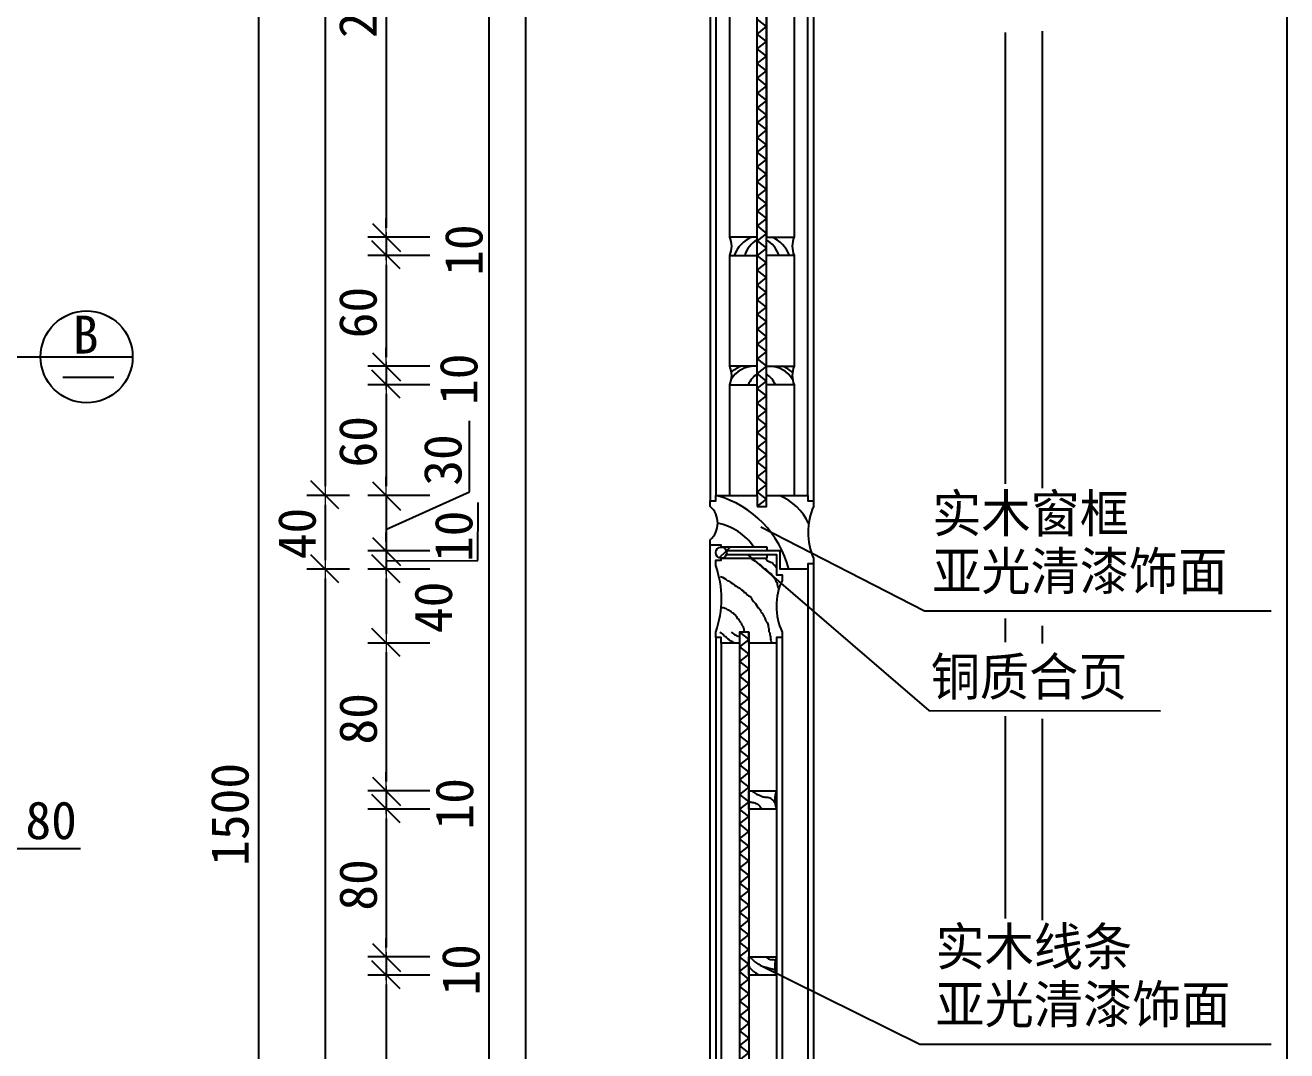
# Model space of a CAD drawing. Header units: metres. Extents: x 1401 to 5183, y 498 to 5304.
# Drawn here: x 3816 to 5183, y 2957 to 4068 of the extents above; entities that cross this region are included whole.
import ezdxf

# ---------------------------------------------------------------- set-up
doc = ezdxf.new("R2010")
doc.units = ezdxf.units.M
for name, color, linetype in [('3', 3, 'Continuous'), ('4', 4, 'Continuous'), ('7', 7, 'Continuous'), ('BH', 3, 'Continuous'), ('DIM', 3, 'Continuous'), ('TEXT', 3, 'Continuous')]:
    doc.layers.add(name, color=color, linetype=linetype)
doc.dimstyles.get("Standard").update_dxf_attribs({"dimtxt": 2.5, "dimasz": 2.5, "dimexe": 1.25, "dimexo": 0.625, "dimtad": 1, "dimcen": 2.5, "dimazin": 3, "dimtfac": 1, "dimtmove": 0, "dimatfit": 3})

# ---------------------------------------------------------------- blocks, each defined once
blk = doc.blocks.new('BH2')
at = {"layer": 'BH'}
blk.add_lwpolyline([(0, 32), (5, 28), (0, 24), (5, 20), (0, 16), (5, 12), (0, 8), (5, 4), (0, 0)], dxfattribs=at)
blk = doc.blocks.new('_DOT')
at = {"color": 0, "linetype": 'ByBlock', "lineweight": 15}
blk.add_line((2.52, 0), (-1, 0), dxfattribs=at)
blk.add_lwpolyline([(-1.46, -1.49), (1.58, 1.55)])

msp = doc.modelspace()

# ---------------------------------------------------------------- hatches: boundary and pattern name
at = {"layer": 'BH'}
h = msp.add_hatch(dxfattribs=at)
h.set_pattern_fill('ANSI32', scale=20)
h.paths.add_polyline_path([(4576.33, 3496.27, 1), (4564.33, 3496.27, 1)])
h.paths.add_polyline_path([(4570.33, 3502.27, -0.32), (4575.99, 3498.27), (4620.33, 3498.27), (4620.33, 3502.27)])
h.paths.add_polyline_path([(4620.33, 3490.27), (4620.33, 3494.27), (4575.99, 3494.27, -0.32), (4570.33, 3490.27)])

# ---------------------------------------------------------------- linework, layer by layer
for p, q in [((3856.63, 3686.45), (3911.95, 3686.45)), ((4297.43, 3562.22), (4297.43, 3639.29)), ((4206.9, 3521.46), (4297.43, 3562.22)), ((4306.57, 3487.66), (4306.81, 3550.49)), ((4207.15, 3487.53), (4306.57, 3487.66)), ((4790.8, 3433.15), (5166.65, 3433.17)), ((4795.47, 3325.06), (5046.6, 3325.05)), ((4785.81, 2963.83), (5166.45, 2963.83))]:
    msp.add_line(p, q)
at = {"layer": '3'}
for p, q in [((4564.33, 4638.27), (4564.33, 3558.27)), ((4664.33, 3558.27), (4664.33, 4638.27)), ((4619.33, 4358.27), (4619.33, 3838.27)), ((4664.33, 3478.27), (4664.33, 1818.27)), ((4570.33, 3398.27), (4570.33, 1898.27)), ((4630.33, 3398.27), (4630.33, 1898.27))]:
    msp.add_line(p, q, dxfattribs=at)
msp.add_lwpolyline([(1400.77, 5303.89), (5183.42, 5302.64), (5183.42, 498.18), (1409.53, 498.18)], close=True, dxfattribs=at)
at = {"layer": '4'}
for p, q in [((4318.33, 4838.27), (4318.33, 1598.27)), ((4358.33, 4718.27), (4358.33, 1718.27)), ((4558.33, 4644.27), (4558.33, 3552.27)), ((4670.33, 4644.27), (4670.33, 3546.27)), ((4878.33, 4060.04), (4878.33, 3570.8)), ((4918.33, 4061.44), (4918.33, 3565.99)), ((4558.33, 1792.27), (4558.33, 3504.27)), ((4670.33, 3484.27), (4670.33, 1812.27)), ((4878.33, 3425), (4878.33, 3399.36)), ((4918.33, 3416.99), (4918.33, 3397.76)), ((4878.33, 3319.25), (4878.33, 3099.73)), ((4918.33, 3316.05), (4918.33, 3097.91))]:
    msp.add_line(p, q, dxfattribs=at)
for points in [[(4609.33, 3838.27), (4579.33, 3838.27, -0.2), (4579.33, 3818.27), (4609.33, 3818.27)], [(4619.33, 3838.27), (4649.33, 3838.27, 0.2), (4649.33, 3818.27), (4619.33, 3818.27)], [(4609.33, 3698.27), (4579.33, 3698.27, -0.2), (4579.33, 3678.27), (4609.33, 3678.27)], [(4619.33, 3698.27), (4649.33, 3698.27, 0.2), (4649.33, 3678.27), (4619.33, 3678.27)], [(4600.33, 3238.27), (4630.33, 3238.27, 0.2), (4630.33, 3218.27), (4600.33, 3218.27)], [(4600.33, 3058.27), (4630.33, 3058.27, 0.2), (4630.33, 3038.27), (4600.33, 3038.27)]]:
    msp.add_lwpolyline(points, format="xyb", close=True, dxfattribs=at)
for points in [[(4570.33, 3502.27), (4570.33, 3504.27), (4558.33, 3504.27), (4558.33, 3510.27, 0.46), (4558.33, 3546.27), (4558.33, 3552.27), (4564.33, 3552.27), (4564.33, 3558.27), (4609.33, 3558.27), (4609.33, 3546.27)], [(4609.34, 3546.27), (4619.33, 3546.27), (4619.33, 3558.27), (4664.33, 3558.27), (4664.33, 3552.27), (4670.33, 3552.27), (4670.33, 3546.27, 0.21), (4670.33, 3490.27), (4670.33, 3484.27), (4664.33, 3484.27), (4664.33, 3478.27), (4634.33, 3478.27), (4634.33, 3498.27), (4575.99, 3498.27)], [(4575.99, 3494.27), (4630.33, 3494.27), (4630.33, 3472.27), (4636.33, 3472.27), (4636.33, 3466.27, 0.22), (4636.33, 3410.27), (4636.33, 3404.27), (4630.33, 3404.27), (4630.33, 3398.27), (4600.33, 3398.27), (4600.33, 3410.27), (4590.33, 3410.27), (4590.33, 3410.27), (4590.33, 3398.27), (4570.33, 3398.27), (4570.33, 3404.27), (4564.33, 3404.27), (4564.33, 3410.27, 0.18), (4564.33, 3482.27), (4564.33, 3488.27), (4570.33, 3488.27), (4570.33, 3488.27), (4570.33, 3490.27)]]:
    msp.add_lwpolyline(points, format="xyb", dxfattribs=at)
at = {"layer": '7'}
for p, q in [((4609.33, 3558.27), (4609.33, 4638.27)), ((4619.33, 3558.27), (4619.33, 4638.27)), ((4579.33, 4358.27), (4579.33, 3838.27)), ((4649.33, 4358.27), (4649.33, 3838.27)), ((4579.33, 3818.27), (4579.33, 3698.27)), ((4649.33, 3818.27), (4649.33, 3698.27)), ((4579.33, 3678.27), (4579.33, 3558.27)), ((4649.33, 3678.27), (4649.33, 3558.27)), ((4620.33, 3502.27), (4570.33, 3502.27)), ((4620.33, 3498.27), (4620.33, 3502.27)), ((4570.33, 3490.27), (4620.33, 3490.27)), ((4620.33, 3490.27), (4620.33, 3494.27)), ((4590.33, 3410.27), (4590.33, 1898.27)), ((4600.33, 3410.27), (4600.33, 1898.27)), ((4564.33, 3404.27), (4564.33, 1892.27)), ((4636.33, 3404.27), (4636.33, 1892.27))]:
    msp.add_line(p, q, dxfattribs=at)
msp.add_circle((4570.33, 3496.27), 6, dxfattribs=at)
at = {"layer": 'BH'}
for p, q in [((4602.26, 3490.27), (4603.66, 3489.22)), ((4603.66, 3489.22), (4604.92, 3488.38)), ((4604.92, 3488.38), (4606.18, 3487.54)), ((4606.18, 3487.54), (4607.43, 3487.12)), ((4618.11, 3490.27), (4619.16, 3489.22)), ((4619.16, 3489.22), (4620.42, 3487.54)), ((4620.42, 3487.54), (4621.68, 3487.12)), ((4607.43, 3487.12), (4608.69, 3485.87)), ((4608.69, 3485.87), (4609.95, 3484.61)), ((4609.95, 3484.61), (4611.2, 3483.77)), ((4611.2, 3483.77), (4612.46, 3483.36)), ((4612.46, 3483.36), (4613.72, 3482.52)), ((4613.72, 3482.52), (4614.97, 3480.84)), ((4614.97, 3480.84), (4616.65, 3479.17)), ((4616.65, 3479.17), (4617.91, 3478.75)), ((4617.91, 3478.75), (4619.16, 3477.91)), ((4619.16, 3477.91), (4620.84, 3476.24)), ((4620.84, 3476.24), (4622.52, 3474.56)), ((4621.68, 3487.12), (4622.93, 3486.29)), ((4622.52, 3474.56), (4623.77, 3473.73)), ((4622.93, 3486.29), (4624.19, 3485.87)), ((4623.77, 3473.73), (4625.03, 3472.89)), ((4624.19, 3485.87), (4625.45, 3485.45)), ((4625.45, 3485.45), (4626.29, 3484.19)), ((4626.29, 3484.19), (4627.54, 3482.94)), ((4627.54, 3482.94), (4628.8, 3482.1)), ((4628.8, 3482.1), (4629.64, 3480.84)), ((4629.64, 3480.84), (4630.48, 3479.59)), ((4569.31, 3470.38), (4570.57, 3469.96)), ((4570.57, 3469.96), (4571.83, 3469.54)), ((4571.83, 3469.54), (4573.5, 3468.7)), ((4573.5, 3468.7), (4575.18, 3467.45)), ((4575.18, 3467.45), (4576.85, 3466.19)), ((4576.85, 3466.19), (4578.11, 3465.77)), ((4578.11, 3465.77), (4579.37, 3464.94)), ((4579.37, 3464.94), (4580.62, 3464.1)), ((4580.62, 3464.1), (4582.72, 3462.84)), ((4582.72, 3462.84), (4584.81, 3461.17)), ((4584.81, 3461.17), (4586.49, 3459.91)), ((4586.49, 3459.91), (4587.74, 3459.07)), ((4625.03, 3472.89), (4625.87, 3471.63)), ((4625.87, 3471.63), (4626.7, 3470.38)), ((4626.7, 3470.38), (4627.54, 3469.12)), ((4627.54, 3469.12), (4628.38, 3467.87)), ((4628.38, 3467.87), (4629.22, 3466.61)), ((4629.22, 3466.61), (4629.64, 3465.35)), ((4629.64, 3465.35), (4630.48, 3464.1)), ((4630.48, 3464.1), (4630.89, 3462.84)), ((4630.89, 3462.84), (4630.89, 3461.59)), ((4630.89, 3461.59), (4631.31, 3460.33)), ((4631.31, 3460.33), (4631.73, 3459.07)), ((4587.74, 3459.07), (4589, 3458.66)), ((4589, 3458.66), (4590.68, 3457.82)), ((4590.68, 3457.82), (4592.35, 3456.14)), ((4592.35, 3456.14), (4594.03, 3454.89)), ((4594.03, 3454.89), (4594.87, 3453.63)), ((4594.87, 3453.63), (4596.12, 3453.21)), ((4596.12, 3453.21), (4597.38, 3451.96)), ((4597.38, 3451.96), (4598.64, 3450.7)), ((4598.64, 3450.7), (4599.89, 3449.45)), ((4599.89, 3449.45), (4601.15, 3449.03)), ((4601.15, 3449.03), (4602.41, 3448.19)), ((4602.41, 3448.19), (4603.24, 3446.51)), ((4603.24, 3446.51), (4604.5, 3444.42)), ((4631.73, 3459.07), (4632.15, 3457.82)), ((4632.15, 3457.82), (4632.15, 3457.4)), ((4570.99, 3436.89), (4572.66, 3436.89)), ((4572.66, 3436.89), (4573.92, 3436.05)), ((4573.92, 3436.05), (4575.6, 3435.63)), ((4575.6, 3435.63), (4576.85, 3434.79)), ((4576.85, 3434.79), (4578.11, 3434.37)), ((4578.11, 3434.37), (4580.62, 3432.7)), ((4580.62, 3432.7), (4581.88, 3431.44)), ((4604.5, 3444.42), (4605.34, 3443.17)), ((4605.34, 3443.17), (4606.6, 3442.33)), ((4606.6, 3442.33), (4607.43, 3441.07)), ((4607.43, 3441.07), (4608.69, 3439.4)), ((4608.69, 3439.4), (4609.53, 3437.72)), ((4609.53, 3437.72), (4610.37, 3436.47)), ((4610.37, 3436.47), (4611.62, 3435.63)), ((4611.62, 3435.63), (4612.46, 3434.37)), ((4612.46, 3434.37), (4613.3, 3432.7)), ((4613.3, 3432.7), (4613.72, 3431.44)), ((4581.88, 3431.44), (4583.14, 3431.02)), ((4583.14, 3431.02), (4584.39, 3429.77)), ((4584.39, 3429.77), (4585.65, 3428.51)), ((4585.65, 3428.51), (4586.91, 3427.26)), ((4586.91, 3427.26), (4587.33, 3426)), ((4587.33, 3426), (4588.16, 3424.75)), ((4588.16, 3424.75), (4589.42, 3423.91)), ((4589.42, 3423.91), (4590.26, 3422.65)), ((4590.26, 3422.65), (4590.68, 3421.4)), ((4590.68, 3421.4), (4591.93, 3420.14)), ((4591.93, 3420.14), (4592.35, 3418.88)), ((4592.35, 3418.88), (4592.77, 3417.63)), ((4613.72, 3431.44), (4614.97, 3430.19)), ((4614.97, 3430.19), (4615.81, 3428.93)), ((4615.81, 3428.93), (4616.65, 3427.26)), ((4616.65, 3427.26), (4617.49, 3426)), ((4617.49, 3426), (4617.91, 3424.33)), ((4617.91, 3424.33), (4618.33, 3423.07)), ((4618.33, 3423.07), (4619.16, 3421.81)), ((4619.16, 3421.81), (4620, 3420.56)), ((4620, 3420.56), (4620.84, 3418.88)), ((4620.84, 3418.88), (4621.26, 3417.63)), ((4568.89, 3410.09), (4570.15, 3409.26)), ((4570.15, 3409.26), (4571.41, 3408.42)), ((4571.41, 3408.42), (4572.66, 3407.16)), ((4572.66, 3407.16), (4573.92, 3405.91)), ((4573.92, 3405.91), (4575.18, 3405.49)), ((4575.18, 3405.49), (4576.01, 3404.23)), ((4581.04, 3410.09), (4583.56, 3408.42)), ((4583.56, 3408.42), (4584.81, 3407.58)), ((4584.81, 3407.58), (4586.07, 3406.74)), ((4586.07, 3406.74), (4587.33, 3406.32)), ((4587.33, 3406.32), (4588.58, 3405.91)), ((4588.58, 3405.91), (4589.84, 3405.49)), ((4592.77, 3417.63), (4594.03, 3416.37)), ((4594.03, 3416.37), (4594.03, 3415.12)), ((4594.03, 3415.12), (4594.87, 3413.86)), ((4594.87, 3413.86), (4594.87, 3412.6)), ((4594.87, 3412.6), (4595.29, 3411.35)), ((4595.29, 3411.35), (4595.29, 3410.93)), ((4621.26, 3417.63), (4621.26, 3416.37)), ((4621.26, 3416.37), (4621.68, 3415.12)), ((4621.68, 3415.12), (4622.1, 3413.86)), ((4622.1, 3413.86), (4622.1, 3410.51)), ((4622.1, 3410.51), (4622.93, 3409.26)), ((4622.93, 3409.26), (4622.93, 3407.58)), ((4622.93, 3407.58), (4623.35, 3406.32)), ((4623.35, 3406.32), (4623.77, 3405.07)), ((4576.01, 3404.23), (4577.27, 3403.39)), ((4577.27, 3403.39), (4578.53, 3402.56)), ((4578.53, 3402.56), (4579.37, 3401.3)), ((4579.37, 3401.3), (4581.88, 3400.46)), ((4581.88, 3400.46), (4582.72, 3399.21)), ((4582.72, 3399.21), (4583.97, 3399.21)), ((4583.97, 3399.21), (4584.39, 3398.79)), ((4623.77, 3405.07), (4623.77, 3402.56)), ((4623.77, 3402.56), (4624.19, 3401.3)), ((4624.19, 3401.3), (4624.61, 3400.05)), ((4624.61, 3400.05), (4624.61, 3399.63)), ((4604.21, 3238.24), (4604.92, 3237.16)), ((4604.92, 3237.16), (4606.35, 3236.09)), ((4606.35, 3236.09), (4607.43, 3235.37)), ((4607.43, 3235.37), (4608.5, 3234.66)), ((4608.5, 3234.66), (4609.58, 3234.3)), ((4609.58, 3234.3), (4610.65, 3233.94)), ((4610.65, 3233.94), (4611.73, 3233.58)), ((4611.73, 3233.58), (4613.16, 3232.87)), ((4613.16, 3232.87), (4614.59, 3232.15)), ((4614.59, 3232.15), (4615.67, 3231.79)), ((4615.67, 3231.79), (4616.74, 3231.79)), ((4616.74, 3231.79), (4617.82, 3231.43)), ((4617.82, 3231.43), (4621.04, 3231.43)), ((4621.04, 3231.43), (4622.12, 3231.08)), ((4622.12, 3231.08), (4623.19, 3230.72)), ((4623.19, 3230.72), (4624.27, 3230)), ((4624.27, 3230), (4625.34, 3228.93)), ((4625.34, 3228.93), (4626.42, 3228.21)), ((4626.42, 3228.21), (4627.49, 3227.14)), ((4600.26, 3227.14), (4601.34, 3226.42)), ((4601.34, 3226.42), (4602.41, 3226.06)), ((4602.41, 3226.06), (4603.49, 3226.06)), ((4603.49, 3226.06), (4604.56, 3225.71)), ((4604.56, 3225.71), (4605.64, 3225.71)), ((4605.64, 3225.71), (4606.71, 3225.35)), ((4606.71, 3225.35), (4607.79, 3224.63)), ((4607.79, 3224.63), (4608.86, 3223.92)), ((4608.86, 3223.92), (4609.94, 3223.2)), ((4609.94, 3223.2), (4611.01, 3222.48)), ((4611.01, 3222.48), (4612.09, 3221.41)), ((4612.09, 3221.41), (4612.8, 3220.34)), ((4612.8, 3220.34), (4613.52, 3219.26)), ((4613.52, 3219.26), (4613.85, 3218.27)), ((4627.49, 3227.14), (4628.21, 3226.06)), ((4602.41, 3058.27), (4602.41, 3057.44)), ((4602.41, 3057.44), (4603.13, 3056.37)), ((4603.13, 3056.37), (4604.21, 3055.29)), ((4604.21, 3055.29), (4605.64, 3053.86)), ((4605.64, 3053.86), (4606.71, 3052.79)), ((4606.71, 3052.79), (4607.79, 3052.07)), ((4607.79, 3052.07), (4608.86, 3051.35)), ((4608.86, 3051.35), (4609.94, 3050.64)), ((4609.94, 3050.64), (4611.01, 3050.28)), ((4611.01, 3050.28), (4612.44, 3049.21)), ((4619.61, 3057.44), (4620.68, 3056.72)), ((4620.68, 3056.72), (4621.76, 3056.01)), ((4621.76, 3056.01), (4622.83, 3055.65)), ((4622.83, 3055.65), (4623.91, 3055.29)), ((4623.91, 3055.29), (4627.13, 3055.29)), ((4627.13, 3055.29), (4628.21, 3054.93)), ((4628.21, 3054.93), (4628.92, 3054.58)), ((4600.62, 3047.77), (4600.98, 3046.7)), ((4600.98, 3046.7), (4602.06, 3045.63)), ((4602.06, 3045.63), (4603.13, 3044.55)), ((4603.13, 3044.55), (4604.21, 3043.48)), ((4604.21, 3043.48), (4605.28, 3042.4)), ((4605.28, 3042.4), (4606.35, 3041.69)), ((4606.35, 3041.69), (4607.43, 3040.97)), ((4607.43, 3040.97), (4608.5, 3040.61)), ((4608.5, 3040.61), (4609.58, 3039.54)), ((4609.58, 3039.54), (4610.65, 3039.18)), ((4610.65, 3039.18), (4611.01, 3038.82)), ((4612.44, 3049.21), (4613.52, 3048.49)), ((4613.52, 3048.49), (4614.59, 3048.13)), ((4614.59, 3048.13), (4615.67, 3047.77)), ((4615.67, 3047.77), (4617.1, 3047.42)), ((4617.1, 3047.42), (4618.18, 3047.06)), ((4618.18, 3047.06), (4619.25, 3047.06)), ((4619.25, 3047.06), (4620.33, 3046.7)), ((4620.33, 3046.7), (4621.4, 3046.34)), ((4621.4, 3046.34), (4622.48, 3045.98)), ((4622.48, 3045.98), (4624.27, 3045.63)), ((4624.27, 3045.63), (4625.7, 3045.27)), ((4625.7, 3045.27), (4626.78, 3044.91)), ((4626.78, 3044.91), (4627.85, 3044.55)), ((4627.85, 3044.55), (4628.21, 3044.19))]:
    msp.add_line(p, q, dxfattribs=at)
for points in [[(4609.34, 3546.27), (4619.33, 3554.27), (4609.33, 3562.27)], [(4604.33, 3498.27), (4604.34, 3498.27)]]:
    msp.add_lwpolyline(points, dxfattribs=at)
for centre, radius, start, end in [((4618.09, 3805.09), 36.26, 113.81, 158.59), ((4618.09, 3805.09), 36.26, 113.81, 158.59), ((4622.67, 3810.58), 27.91, 118.56, 163.9), ((4606, 3810.58), 27.91, 16.1, 61.44), ((4610.58, 3805.09), 36.26, 21.41, 66.19), ((4606.19, 3669.03), 29.28, 89.37, 149.49), ((4599.21, 3675.55), 23.88, 107.67, 139.07), ((4622.48, 3669.03), 29.28, 30.51, 90.63), ((4629.45, 3675.55), 23.88, 40.93, 72.33), ((4623.29, 3668.47), 25.56, 123.09, 157.97), ((4605.38, 3668.47), 25.56, 22.03, 56.91), ((4535.45, 3450.61), 111.66, 14.41, 73.93), ((4612.55, 3505.26), 56.86, 23.24, 68.36), ((4553.62, 3466.03), 63.57, 34.76, 78.29)]:
    msp.add_arc(centre, radius, start, end, dxfattribs=at)
at = {"layer": 'DIM'}
for p, q in [((4068.59, 4752.54), (4068.59, 1728.27)), ((4141.02, 4708.27), (4141.02, 3568.27)), ((4207.27, 4348.07), (4207.27, 3848.27)), ((4207.27, 3848.27), (4207.27, 3858.27)), ((4254.62, 3838.27), (4187.27, 3838.27)), ((4254.62, 3838.27), (4187.27, 3838.27)), ((4207.27, 3838.27), (4207.27, 3818.27)), ((4254.62, 3818.27), (4187.27, 3818.27)), ((4254.62, 3818.27), (4187.27, 3818.27)), ((4207.27, 3808.27), (4207.27, 3708.27)), ((4207.27, 3808.27), (4207.27, 3798.27)), ((1567.22, 3708.47), (3932.28, 3708.47)), ((4207.27, 3708.27), (4207.27, 3718.27)), ((4254.62, 3698.27), (4187.27, 3698.27)), ((4254.62, 3698.27), (4187.27, 3698.27)), ((4207.27, 3698.27), (4207.27, 3678.27)), ((4254.62, 3678.27), (4187.27, 3678.27)), ((4254.62, 3678.27), (4187.27, 3678.27)), ((4207.27, 3668.27), (4207.27, 3568.27)), ((4207.27, 3668.27), (4207.27, 3658.27)), ((4207.27, 3568.27), (4207.27, 3578.27)), ((4167.27, 3558.27), (4121.02, 3558.27)), ((4167.27, 3558.27), (4121.02, 3558.27)), ((4254.62, 3558.27), (4187.27, 3558.27)), ((4254.62, 3558.27), (4187.27, 3558.27)), ((4207.27, 3558.27), (4207.27, 3498.27)), ((4141.02, 3548.27), (4141.02, 3488.27)), ((4207.27, 3508.27), (4207.27, 3518.27)), ((4254.62, 3498.27), (4187.27, 3498.27)), ((4254.62, 3498.27), (4187.27, 3498.27)), ((4207.27, 3498.27), (4207.27, 3478.27)), ((4207.27, 3488.27), (4207.27, 3478.27)), ((4167.27, 3478.27), (4121.02, 3478.27)), ((4167.27, 3478.27), (4121.02, 3478.27)), ((4254.62, 3478.27), (4187.27, 3478.27)), ((4254.62, 3478.27), (4187.27, 3478.27)), ((4141.02, 3468.27), (4141.02, 1828.27)), ((4207.27, 3468.27), (4207.27, 3408.27)), ((4207.27, 3468.27), (4207.27, 3458.27)), ((4254.62, 3398.27), (4187.27, 3398.27)), ((4254.62, 3398.27), (4187.27, 3398.27)), ((4207.27, 3388.27), (4207.27, 3248.27)), ((4207.27, 3248.27), (4207.27, 3258.27)), ((4254.62, 3238.27), (4187.27, 3238.27)), ((4254.62, 3238.27), (4187.27, 3238.27)), ((4207.27, 3238.27), (4207.27, 3218.27)), ((4254.62, 3218.27), (4187.27, 3218.27)), ((4254.62, 3218.27), (4187.27, 3218.27)), ((4207.27, 3208.27), (4207.27, 3068.27)), ((4207.27, 3208.27), (4207.27, 3198.27)), ((3717.78, 3175.61), (3875.83, 3175.61)), ((4207.27, 3068.27), (4207.27, 3078.27)), ((4254.62, 3058.27), (4187.27, 3058.27)), ((4254.62, 3058.27), (4187.27, 3058.27)), ((4207.27, 3058.27), (4207.27, 3038.27)), ((4254.62, 3038.27), (4187.27, 3038.27)), ((4254.62, 3038.27), (4187.27, 3038.27)), ((4207.27, 3028.27), (4207.27, 2668.27)), ((4207.27, 3028.27), (4207.27, 3018.27))]:
    msp.add_line(p, q, dxfattribs=at)
msp.add_circle((3882.43, 3708.47), 49.85, dxfattribs=at)

# ---------------------------------------------------------------- block references
for name, p, xscale, yscale, zscale, rotation in [('BH2', (4609.33, 4074.27), -2, 2, 2, 180), ('BH2', (4609.33, 3946.27), -2, 2, 2, 180), ('_DOT', (4207.27, 3818.27), 10, 10, 10, 90), ('_DOT', (4207.27, 3838.27), 10, 10, 10, 270), ('BH2', (4609.33, 3818.27), -2, 2, 2, 180), ('_DOT', (4207.27, 3698.27), 10, 10, 10, 270), ('_DOT', (4207.27, 3678.27), 10, 10, 10, 90), ('BH2', (4609.33, 3690.27), -2, 2, 2, 180), ('_DOT', (4141.02, 3558.27), 10, 10, 10, 90), ('_DOT', (4207.27, 3558.27), 10, 10, 10, 270), ('_DOT', (4141.02, 3478.27), 10, 10, 10, 90), ('_DOT', (4207.27, 3478.27), 10, 10, 10, 90), ('_DOT', (4207.27, 3498.27), 10, 10, 10, 270), ('_DOT', (4207.27, 3398.27), 10, 10, 10, 90), ('BH2', (4590.33, 3346.27), -2, 2, 2, 180), ('_DOT', (4207.27, 3218.27), 10, 10, 10, 90), ('_DOT', (4207.27, 3238.27), 10, 10, 10, 270), ('BH2', (4590.33, 3218.27), -2, 2, 2, 180), ('BH2', (4590.33, 3090.27), -2, 2, 2, 180), ('_DOT', (4207.27, 3038.27), 10, 10, 10, 90), ('_DOT', (4207.27, 3058.27), 10, 10, 10, 270), ('BH2', (4590.33, 2962.27), -2, 2, 2, 180)]:
    msp.add_blockref(name, p, dxfattribs=dict(at, xscale=xscale, yscale=yscale, zscale=zscale, rotation=rotation))
at = {"layer": 'DIM', "xscale": 2, "yscale": 2, "zscale": 2}
for p in [(4609.33, 3946.27), (4609.33, 3818.27), (4609.33, 3690.27), (4609.33, 3562.27), (4590.33, 3346.27), (4590.33, 3218.27), (4590.33, 3090.27), (4590.33, 2962.27)]:
    msp.add_blockref('BH2', p, dxfattribs=at)

# ---------------------------------------------------------------- texts
for s, p in [('260', (4196.81, 4053.89)), ('10', (4311.63, 3796.25)), ('60', (4196.81, 3728.56)), ('10', (4306.06, 3656.25)), ('60', (4196.81, 3588.56)), ('30', (4288.84, 3568.78)), ('40', (4130.79, 3489.14)), ('10', (4300.64, 3486.05)), ('40', (4278.57, 3409.14)), ('80', (4197.04, 3288.33)), ('1500', (4058.01, 3156.88)), ('10', (4301.47, 3196.25)), ('80', (4197.04, 3108.33)), ('10', (4308.4, 3016.25))]:
    msp.add_text(s, height=41, rotation=90).set_placement(p)
msp.add_text('80', height=41).set_placement((3816.1, 3185.84))
at = {"layer": 'DIM'}
msp.add_text('B', height=41, dxfattribs=at).set_placement((3867.5, 3712.05))
at = {"layer": 'TEXT'}
for s, p in [('实木窗框', (4799.15, 3518.28)), ('亚光清漆饰面', (4799.15, 3455.76)), ('铜质合页', (4797.42, 3341.37)), ('实木线条', (4802.64, 3048.83)), ('亚光清漆饰面', (4802.64, 2986.31))]:
    msp.add_text(s, height=41, dxfattribs=at).set_placement(p)

# ---------------------------------------------------------------- leaders
at = {"layer": 'DIM'}
for points in [[(4613.12, 3524.19), (4790.8, 3433.15)], [(4598.94, 3494.27), (4795.47, 3325.06)], [(4612.44, 3049.21), (4785.81, 2963.83)]]:
    msp.add_leader(points, dimstyle='Standard', dxfattribs=at)

doc.saveas('drawing.dxf')
